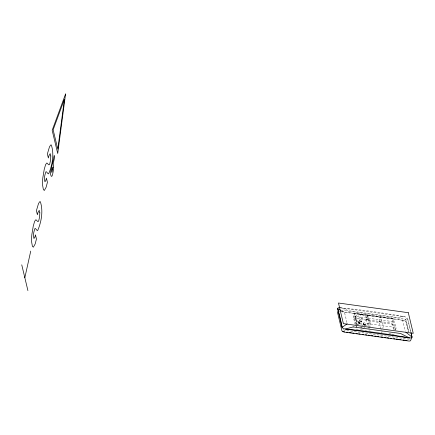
<?xml version="1.0" encoding="UTF-8"?>
<svg xmlns="http://www.w3.org/2000/svg" width="435" height="435" viewBox="0 0 435 435"><rect width="100%" height="100%" fill="white"/><g stroke="black" fill="none" stroke-linecap="round" stroke-linejoin="round"><path stroke-width="0.33" stroke-dasharray="2.17 1.63" d="M355.178 324.755L353.519 317.822L354.585 313.031L393.001 318.36L396.187 327.566L395.627 330.083M356.363 324.369L355.156 319.328L355.901 315.951L361.055 314.2L367.428 317.55L368.782 323.221L368.037 326.593M356.51 324.994L357.26 321.623L355.901 315.951M356.499 327.963L356.901 326.168M359.522 321.275L359.837 319.856M355.156 319.328L360.305 317.577L361.055 314.2M361.681 321.818A1.115 0.451 12.5 0 0 360.213 321.041A1.115 0.451 12.5 0 0 359.914 321.78A1.115 0.451 12.5 0 0 361.681 321.818L361.996 320.394A1.115 0.451 12.5 0 0 360.523 319.622A1.115 0.451 12.5 0 0 360.229 320.361A1.115 0.451 12.5 0 0 361.996 320.394M363.084 324.51L363.399 323.091M369.598 328.42L370.576 324.015L367.39 314.804L366.33 319.6L368.44 328.42M365.242 325.048A1.115 0.451 12.5 0 0 363.769 324.276A1.115 0.451 12.5 0 0 363.475 325.016A1.115 0.451 12.5 0 0 365.242 325.048L365.558 323.629A1.115 0.451 12.5 0 0 364.084 322.857A1.115 0.451 12.5 0 0 363.79 323.596A1.115 0.451 12.5 0 0 365.558 323.629M367.428 317.55L366.678 320.927L360.305 317.577M382.126 331.454L381.848 332.715L381.093 329.567M382.822 328.311L383.382 325.793L380.195 316.582L379.135 321.378L380.94 328.936M393.447 329.453L391.94 323.151L393.001 318.36M368.782 323.221L363.633 324.972L357.26 321.623M362.882 328.349L365.748 327.376M340.262 307.784A714.167 639.999 -13.5 0 1 404.289 316.664L396.763 317.398L349.327 310.818L340.262 307.784L404.289 316.664A2.985 1.213 12.5 0 1 407.508 318.355A399.161 70.829 -82.1 0 1 410.944 331.965M340.812 310.084L403.887 318.833A1.996 0.81 12.5 0 1 406.056 319.975L408.813 331.492M341.665 311.601L403.544 320.182A2.534 1.033 12.5 0 1 406.279 321.617L408.737 331.894M340.458 311.683L403.528 320.426A1.996 0.81 12.5 0 1 405.703 321.574L408.155 331.807M353.519 317.822L391.94 323.151M366.357 319.73L367.521 319.888M379.162 321.503L380.326 321.666M366.39 319.856L367.493 319.763M379.195 321.634L380.299 321.536M368.641 320.943L394.257 324.494M370.576 324.015L396.187 327.566M356.232 329.164L360.077 329.697M360.718 329.784L362.638 330.051M365.199 330.404L366.482 330.584M369.043 330.937L370.321 331.117M388.89 333.694L391.451 334.047M392.093 334.134L394.654 334.493L394.349 333.232M360.566 327.131L362.306 328.044M341.654 310.878L344.509 312.455L347.076 323.167M410.901 332.53L407.508 318.355L402.718 320.53L405.284 331.236M395.594 330.23L392.881 318.893L354.465 313.564L357.178 324.901M394.251 329.741L392.294 321.552L353.878 316.223L355.835 324.418M367.39 314.804L370.103 326.147L357.298 324.369L354.585 313.031M355.988 325.043L356.439 326.935M361.077 327.327A1.115 0.451 12.5 0 1 361.11 326.767M361.632 327.022A1.115 0.451 12.5 0 1 361.191 326.794M362.719 325.456A1.115 0.451 12.5 0 1 363.16 325.685M338.446 311.297A2.534 1.033 12.5 0 1 339.648 311.319M343.204 329.632A1.996 0.81 12.5 0 0 344.998 330.29L408.742 339.126A1.996 0.81 12.5 0 0 409.721 339.148M358.135 322.281L359.886 322.667L358.135 322.281M358.429 322.368L359.587 322.58L358.429 322.368M359.566 323.2L358.967 323.02L359.566 323.2M360.028 323.33L358.424 323.384L358.717 323.227L358.25 322.672L360.028 323.33M359.397 321.922C355.433 321.318 361.191 322.623 359.397 321.922M360.033 321.247A1.115 0.451 12.5 0 0 361.8 321.286A1.115 0.451 12.5 0 0 360.327 320.508A1.115 0.451 12.5 0 0 360.033 321.247M363.595 324.483A1.115 0.451 12.5 0 0 365.362 324.521A1.115 0.451 12.5 0 0 363.888 323.743A1.115 0.451 12.5 0 0 363.595 324.483"/><path stroke-width="0.65" d="M24.833 277.72L30.738 251.093M411.08 332.585A399.161 70.829 -82.1 0 1 411.978 337.038L410.732 340.241A2.534 1.033 12.5 0 1 408.525 340.991L344.629 332.133A2.534 1.033 12.5 0 1 341.899 330.698L337.44 312.069A2.534 1.033 12.5 0 1 337.642 311.569M347.222 323.798L342.127 327.354A399.161 70.829 -82.1 0 0 337.658 308.671A2.985 1.213 12.5 0 1 339.762 307.735M346.657 332.166L348 332.351M349.343 332.536L351.355 332.818M352.698 333.003L354.036 333.188M356.053 333.466L357.391 333.656M358.734 333.841L360.077 334.026M362.089 334.303L363.432 334.493M365.443 334.771L366.787 334.955M368.13 335.14L370.142 335.423M371.485 335.608L372.828 335.793M374.839 336.07L376.177 336.26M377.52 336.445L378.863 336.63M380.875 336.907L382.887 337.19M384.23 337.375L385.573 337.56M386.916 337.75L388.928 338.028M390.271 338.212L391.614 338.397M393.626 338.68L394.969 338.865M396.307 339.05L398.324 339.327M399.662 339.517L401.005 339.702M403.017 339.98L404.36 340.165M405.703 340.355L407.046 340.54M340.513 310.247L337.658 308.671L342.127 327.354A2.985 1.213 12.5 0 0 345.346 329.045L409.378 337.924A2.985 1.213 12.5 0 0 411.978 337.038L411.053 333.177M405.937 332.264L411.978 337.038M21.75 264.839L27.916 290.607M344.645 331.883A1.996 0.81 12.5 0 1 342.851 331.225M39.824 212.682L39.585 216.994L38.726 220.801L38.236 221.507L37.682 221.507L35.926 219.697L34.637 221.268L33.229 226.254L31.88 234.389A13.295 2.36 -82.1 0 0 31.57 241.594L32.407 246.346L33.375 247.189L35.143 244.013L36.453 239.027L35.453 234.856L34.865 237.151L33.973 238.527C32.902 235.324 33.772 231.589 34.947 228.5L35.442 228.516L37.214 230.561L37.693 230.517C41.412 221.85 43.408 210.768 40.319 201.666L39.775 201.671L38.519 203.536L36.409 210.654L37.388 214.743L38.052 212.258L39.215 210.333L39.824 212.682M50.797 155.947L50.563 160.254L49.699 164.06L49.209 164.773L48.655 164.773L46.898 162.962L45.61 164.528L44.201 169.519L42.853 177.654A13.295 2.36 -82.1 0 0 42.543 184.859L43.38 189.606L44.348 190.454L46.115 187.273L47.426 182.292L46.425 178.116L45.844 180.416L44.952 181.792C43.881 178.589 44.751 174.848 45.92 171.765L46.414 171.781L48.187 173.821L48.666 173.777C52.385 165.115 54.38 154.028 51.292 144.926L50.754 144.931L49.498 146.802L47.382 153.914L48.361 158.008L49.024 155.518L50.188 153.599L50.797 155.947M53.652 167.187C53.608 169.443 51.847 182.651 50.351 172.842L54.234 155.333L54.658 157.117L53.168 163.832L53.652 167.187M52.722 169.291L51.857 172.499L51.515 171.298L52.434 167.16L52.722 169.291M64.38 99.343L57.801 149.238L53.146 129.799L64.38 99.343M65.565 93.982L57.714 153.511L52.167 130.315L65.565 93.982M353.182 326.924L345.346 329.045A714.167 639.999 -13.5 0 1 409.378 337.924L400.619 333.504L353.182 326.924M408.318 312.705L338.468 303.016L343.4 323.635L413.25 333.319L408.318 312.705"/></g></svg>
